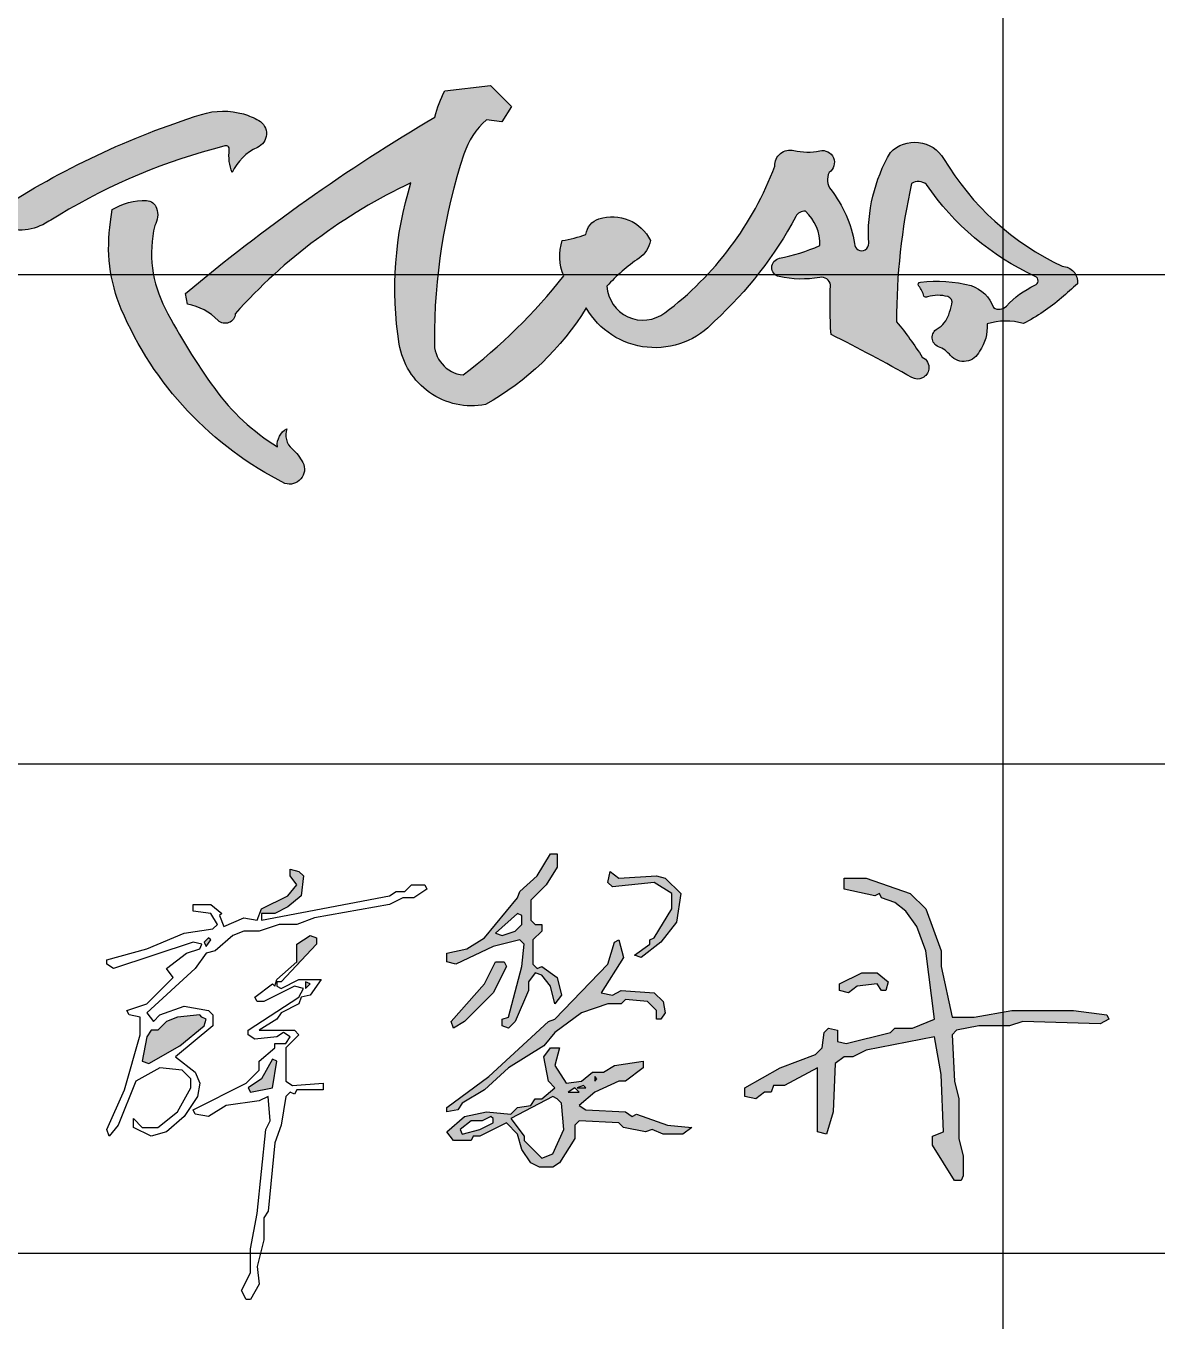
# Model space of a CAD drawing. Extents: x -24961 to 905641, y -154323 to 635957.
# Drawn here: x 458414 to 460263, y -138734 to -136617 of the extents above; entities that cross this region are included whole.
import ezdxf

# ---------------------------------------------------------------- set-up
doc = ezdxf.new("R2010")
doc.units = 0
doc.header["$LTSCALE"] = 1000
doc.header["$MEASUREMENT"] = 0
doc.layers.add('X-3', color=3, linetype='Continuous')
doc.layers.add('图框', color=146, linetype='Continuous')

# ---------------------------------------------------------------- blocks, each defined once
blk = doc.blocks.new('A$C37C94998')
h = blk.add_hatch(color=8)
h.paths.add_polyline_path([(196.9999995571125, 166.999999665888), (196.9999995571125, 169.9999996658298), (193.9999995571125, 169.9999996658298), (191.9999995571125, 171.9999996658589), (191.9999995571125, 180.9999996658589), (198.9999995571125, 187.9999996658589), (203.9999995571125, 195.999999665888), (203.9999995571125, 201.9999996658589), (200.9999995571125, 201.9999996658589), (194.9999995571125, 191.999999665888), (186.9999995571125, 184.9999996658589), (185.999999557127, 181.9999996658589), (170.9999995571125, 163.9999996658589), (162.9999995571125, 158.9999996658589), (153.9999995571125, 156.9999996658589), (153.9999995571125, 152.9999996658589), (157.999999557127, 151.9999996658589), (174.9999995571125, 159.9999996658589), (186.9999995571125, 162.9999996658589), (188.9999995571125, 160.9999996658589), (187.9999995571125, 150.9999996658589), (181.999999557127, 127.9999996658589), (178.9999995571125, 126.9999996658589), (178.9999995571125, 123.9999996658589), (181.999999557127, 122.9999996658589), (184.999999557127, 125.9999996658589), (190.9999995571125, 139.9999996658589), (190.9999995571125, 143.9999996658589), (193.9999995571125, 147.9999996658589), (196.9999995571125, 146.9999996658589), (200.9999995571125, 141.999999665888), (202.9999995571125, 133.9999996658589), (205.9999995571125, 137.9999996658589), (203.9999995571125, 145.999999665888), (196.9999995571125, 150.9999996658589), (194.9999995571125, 149.999999665888), (192.9999995571125, 151.9999996658589), (192.9999995571125, 162.9999996658589)])
h.paths.add_polyline_path([(184.999999557127, 166.999999665888), (178.9999995571125, 164.9999996658589), (175.9999995571125, 165.9999996658298), (185.999999557127, 174.999999665888), (187.9999995571125, 173.9999996658589), (187.9999995571125, 169.9999996658298)], flags=16)
h.paths.add_polyline_path([(180.9999995571125, 150.9999996658589), (179.9999995571125, 152.9999996658589), (175.9999995571125, 152.9999996658589), (170.9999995571125, 142.9999996658589), (155.9999995571125, 125.9999996658589), (156.999999557127, 122.9999996658589), (161.9999995571125, 125.9999996658589), (174.9999995571125, 138.9999996658589)], flags=17)
h.paths.add_polyline_path([(247.9999995571125, 138.9999996658589), (232.999999557127, 139.9999996658589), (228.9999995571125, 137.9999996658589), (223.9999995571125, 138.9999996658589), (233.999999557127, 154.9999996658589), (231.999999557127, 162.9999996658589), (229.9999995571125, 161.9999996658298), (226.9999995571125, 151.9999996658589), (202.9999995571125, 126.9999996658589), (199.9999995571125, 125.9999996658589), (172.9999995571125, 100.9999996658589), (153.9999995571125, 86.99999966582982), (153.9999995571125, 84.99999966585892), (158.999999557127, 85.99999966585892), (160.999999557127, 88.99999966585892), (170.9999995571125, 94.99999966582982), (181.999999557127, 104.9999996658589), (197.9999995571125, 114.9999996658589), (202.9999995571125, 120.999999665888), (214.9999995571125, 129.9999996658589), (226.9999995571125, 133.9999996658589), (232.999999557127, 133.9999996658589), (234.999999557127, 135.9999996658589), (244.9999995571125, 134.9999996658589), (248.9999995571125, 130.9999996658589), (248.9999995571125, 126.9999996658589), (250.9999995571125, 126.9999996658589), (252.9999995571125, 129.9999996658589), (251.9999995571125, 134.9999996658589)])
h.paths.add_polyline_path([(257.999999557127, 170.999999665888), (259.999999557127, 183.9999996658589), (252.9999995571125, 190.9999996658298), (248.9999995571125, 191.999999665888), (231.999999557127, 190.9999996658298), (227.9999995571125, 193.9999996658589), (226.9999995571125, 188.9999996658589), (228.9999995571125, 186.9999996658298), (247.9999995571125, 188.9999996658589), (255.9999995571125, 183.9999996658589), (255.9999995571125, 176.9999996658589), (247.9999995571125, 163.9999996658589), (245.9999995571125, 162.9999996658589), (245.9999995571125, 160.9999996658589), (238.9999995571125, 155.9999996658589), (241.9999995571125, 154.9999996658589), (250.9999995571125, 161.9999996658298)])
h.paths.add_polyline_path([(220.9999995571125, 93.99999966585892), (231.999999557127, 98.99999966585892), (234.999999557127, 98.99999966585892), (242.9999995571125, 104.9999996658589), (242.9999995571125, 107.999999665888), (229.9999995571125, 105.9999996658589), (224.9999995571125, 102.9999996658589), (219.9999995571125, 102.9999996658589), (214.9999995571125, 98.99999966585892), (207.999999557127, 97.99999966585892), (202.9999995571125, 105.9999996658589), (204.9999995571125, 113.9999996658589), (200.9999995571125, 113.9999996658589), (197.9999995571125, 109.9999996658589), (199.9999995571125, 98.99999966585892), (202.9999995571125, 95.99999966588803), (196.9999995571125, 90.99999966582982), (193.9999995571125, 90.99999966582982), (191.9999995571125, 87.99999966585892), (185.999999557127, 86.99999966582982), (182.999999557127, 83.99999966585892), (171.9999995571125, 84.99999966585892), (161.9999995571125, 82.99999966588803), (153.9999995571125, 75.99999966585892), (156.999999557127, 71.99999966585892), (164.9999995571125, 71.99999966585892), (165.9999995571125, 73.99999966585892), (168.9999995571125, 73.99999966585892), (180.9999995571125, 79.99999966585892), (185.999999557127, 74.99999966588803), (187.9999995571125, 67.99999966585892), (191.9999995571125, 61.99999966582982), (195.9999995571125, 59.99999966585892), (201.9999995571125, 59.99999966585892), (204.9999995571125, 61.99999966582982), (211.9999995571125, 72.99999966585892), (211.9999995571125, 78.99999966588803), (213.9999995571125, 80.99999966585892), (231.999999557127, 79.99999966585892), (233.999999557127, 77.99999966585892), (243.9999995571125, 75.99999966585892), (246.9999995571125, 76.99999966585892), (251.9999995571125, 74.99999966588803), (260.999999557127, 74.99999966588803), (264.9999995571125, 77.99999966585892), (253.9999995571125, 78.99999966588803), (239.9999995571125, 83.99999966585892), (237.9999995571125, 82.99999966588803), (234.999999557127, 84.99999966585892), (216.9999995571125, 85.99999966585892), (213.9999995571125, 87.99999966585892)])
h.paths.add_polyline_path([(206.999999557127, 76.99999966585892), (201.9999995571125, 65.99999966582982), (196.9999995571125, 63.99999966585892), (188.9999995571125, 71.99999966585892), (188.9999995571125, 73.99999966585892), (182.999999557127, 81.99999966585892), (201.9999995571125, 91.99999966588803), (203.9999995571125, 90.99999966582982), (205.9999995571125, 88.99999966585892)], flags=16)
h.paths.add_polyline_path([(208.999999557127, 93.99999966585892), (211.9999995571125, 95.99999966588803), (213.9999995571125, 93.99999966585892)], flags=16)
h.paths.add_polyline_path([(212.9999995571125, 95.99999966588803), (215.9999995571125, 96.99999966585892), (216.9999995571125, 95.99999966588803)], flags=16)
h.paths.add_polyline_path([(220.9999995571125, 98.99999966585892), (220.9999995571125, 100.9999996658589), (221.9999995571125, 99.99999966588803)], flags=16)
h.paths.add_polyline_path([(174.9999995571125, 81.99999966585892), (174.9999995571125, 79.99999966585892), (168.9999995571125, 76.99999966585892), (160.999999557127, 74.99999966588803), (159.999999557127, 76.99999966585892), (164.9999995571125, 80.99999966585892), (169.9999995571125, 80.99999966585892), (173.9999995571125, 82.99999966588803)], flags=16)
at = {"linetype": 'Continuous'}
h = blk.add_hatch(color=8, dxfattribs=at)
h.paths.add_polyline_path([(82.99999955712701, 191.999999665888), (85.99999955712701, 187.9999996658589), (81.99999955712701, 182.999999665888), (69.99999955711246, 176.9999996658589), (69.1999995571241, 174.999999665888), (75.99999955711246, 174.999999665888), (81.99999955712701, 177.9999996658589), (87.99999955711246, 182.999999665888), (88.99999955711246, 191.999999665888), (86.99999955711246, 193.9999996658589), (82.99999955712701, 194.9999996658298)])
h.paths.add_polyline_path([(46.99999955711246, 162.9999996658589), (44.99999955711246, 159.9999996658589), (43.99999955711245, 161.9999996658298), (45.99999955711246, 163.9999996658589)], flags=17)
h.paths.add_polyline_path([(44.99999955711246, 126.9999996658589), (43.99999955711246, 123.9999996658589), (32.99999955712703, 114.9999996658589), (18.99999955711247, 106.9999996658589), (15.99999955711247, 107.999999665888), (17.99999955711245, 118.9999996658589), (19.99999955711246, 121.9999996658589), (22.99999955711246, 121.9999996658589), (26.99999955711246, 125.9999996658589), (31.99999955712701, 127.9999996658589), (41.99999955711247, 128.999999665888), (42.99999955711245, 127.9999996658589)], flags=17)
h.paths.add_polyline_path([(94.99999955711246, 160.9999996658589), (94.99999955711246, 163.9999996658589), (91.99999955711246, 164.9999996658589), (85.99999955712701, 160.9999996658589), (85.99999955712701, 151.4374996658744)])
h.paths.add_polyline_path([(89.99999955711246, 143.9999996658589), (91.99999955711246, 142.9999996658589), (89.99999955711246, 140.9999996658298)], flags=17)
h.paths.add_polyline_path([(74.99999955711246, 108.9999996658589), (76.99999955711246, 107.999999665888), (74.99999955711246, 95.99999966588804), (64.99999955711246, 93.99999966585892), (63.99999955711246, 95.99999966588804), (69.99999955711246, 99.99999966588804)], flags=17)
h = blk.add_hatch(color=8)
h.paths.add_polyline_path([(374.9999995571125, 126.9999996658589), (364.9999995571125, 122.9999996658589), (356.999999557127, 122.9999996658589), (354.9999995571125, 120.999999665888), (334.999999557127, 115.9999996658298), (330.9999995571125, 116.999999665888), (330.9999995571125, 121.9999996658589), (326.9999995571125, 122.9999996658589), (324.9999995571125, 120.999999665888), (323.9999995571125, 113.9999996658589), (320.9999995571125, 110.9999996658589), (304.9999995571125, 104.9999996658589), (288.9999995571125, 95.99999966588803), (288.9999995571125, 91.99999966588803), (293.9999995571125, 90.99999966582982), (297.9999995571125, 93.99999966585892), (300.9999995571125, 93.99999966585892), (301.9999995571125, 96.99999966585892), (306.999999557127, 96.99999966585892), (321.9999995571125, 104.9999996658589), (321.9999995571125, 75.99999966585892), (325.9999995571125, 74.99999966588803), (328.9999995571125, 84.99999966585892), (329.9999995571125, 106.9999996658589), (333.999999557127, 109.9999996658589), (337.9999995571125, 109.9999996658589), (343.9999995571125, 112.9999996658589), (374.9999995571125, 118.9999996658589), (377.9999995571125, 101.9999996658589), (378.9999995571125, 75.99999966585892), (373.9999995571125, 73.99999966585892), (373.9999995571125, 69.99999966582982), (383.999999557127, 53.99999966588803), (386.9999995571125, 53.99999966588801), (387.9999995571125, 55.99999966585892), (387.9999995571125, 64.99999966585892), (385.999999557127, 72.99999966585892), (385.999999557127, 90.99999966582982), (383.999999557127, 98.99999966585892), (382.999999557127, 119.9999996658298), (384.999999557127, 121.9999996658589), (394.9999995571125, 123.9999996658589), (408.999999557127, 123.9999996658589), (414.9999995571125, 125.9999996658589), (449.9999995571125, 124.999999665888), (453.9999995571125, 126.9999996658589), (452.9999995571125, 128.999999665888), (437.9999995571125, 130.9999996658589), (409.999999557127, 130.9999996658589), (392.9999995571125, 127.9999996658589), (382.999999557127, 127.9999996658589), (377.9999995571125, 150.9999996658589), (377.9999995571125, 157.999999665888), (370.9999995571125, 176.9999996658589), (363.9999995571125, 183.9999996658589), (343.9999995571125, 190.9999996658298), (333.999999557127, 190.9999996658298), (333.999999557127, 185.9999996658589), (347.9999995571125, 182.999999665888), (349.9999995571125, 183.9999996658589), (350.9999995571125, 181.9999996658589), (356.999999557127, 179.9999996658589), (361.9999995571125, 175.9999996658589), (366.9999995571125, 168.9999996658589), (370.9999995571125, 157.999999665888)])
h.paths.add_polyline_path([(341.9999995571125, 147.9999996658589), (331.999999557127, 142.9999996658589), (331.999999557127, 139.9999996658589), (335.999999557127, 138.9999996658589), (339.9999995571125, 141.999999665888), (348.9999995571125, 142.9999996658589), (350.9999995571125, 139.9999996658589), (352.9999995571125, 139.9999996658589), (353.9999995571125, 143.9999996658589), (348.9999995571125, 147.9999996658589)], flags=17)
at = {"color": 8, "linetype": 'Continuous'}
for points in [[(200.9999995571125, 201.9999996658589), (203.9999995571125, 201.9999996658589), (203.9999995571125, 195.999999665888), (198.9999995571125, 187.9999996658589), (191.9999995571125, 180.9999996658589), (191.9999995571125, 171.9999996658589), (193.9999995571125, 169.9999996658298), (196.9999995571125, 169.9999996658298), (196.9999995571125, 166.999999665888), (192.9999995571125, 162.9999996658589), (192.9999995571125, 151.9999996658589), (194.9999995571125, 149.999999665888), (196.9999995571125, 150.9999996658589), (203.9999995571125, 145.999999665888), (205.9999995571125, 137.9999996658589), (202.9999995571125, 133.9999996658589), (200.9999995571125, 141.999999665888), (196.9999995571125, 146.9999996658589), (193.9999995571125, 147.9999996658589), (190.9999995571125, 143.9999996658589), (190.9999995571125, 139.9999996658589), (184.999999557127, 125.9999996658589), (181.999999557127, 122.9999996658589), (178.9999995571125, 123.9999996658589), (178.9999995571125, 126.9999996658589), (181.999999557127, 127.9999996658589), (187.9999995571125, 150.9999996658589), (188.9999995571125, 160.9999996658589), (186.9999995571125, 162.9999996658589), (174.9999995571125, 159.9999996658589), (157.999999557127, 151.9999996658589), (153.9999995571125, 152.9999996658589), (153.9999995571125, 156.9999996658589), (162.9999995571125, 158.9999996658589), (170.9999995571125, 163.9999996658589), (185.999999557127, 181.9999996658589), (186.9999995571125, 184.9999996658589), (194.9999995571125, 191.999999665888), (200.9999995571125, 201.9999996658589)], [(82.99999955712701, 194.9999996658298), (86.99999955711246, 193.9999996658589), (88.99999955711246, 191.999999665888), (87.99999955711246, 182.999999665888), (81.99999955712701, 177.9999996658589), (75.99999955711246, 174.999999665888), (69.99999955711246, 174.999999665888), (69.99999955711246, 171.9999996658589), (127.9999995571125, 182.999999665888), (130.9999995571125, 184.9999996658589), (134.999999557127, 184.9999996658589), (137.9999995571125, 187.9999996658589), (143.9999995571125, 187.9999996658589), (144.9999995571125, 185.9999996658589), (138.9999995571125, 181.9999996658589), (133.999999557127, 181.9999996658589), (127.9999995571125, 178.999999665888), (93.99999955711246, 172.9999996658589), (85.99999955712701, 169.9999996658298), (77.99999955711246, 169.9999996658298), (68.99999955711246, 166.999999665888), (61.99999955711246, 166.999999665888), (56.99999955712701, 164.9999996658589), (48.99999955711246, 157.999999665888), (44.99999955711246, 156.9999996658589), (39.99999955711246, 149.999999665888), (17.99999955711246, 129.9999996658589), (20.99999955711246, 125.9999996658589), (23.99999955711246, 128.999999665888), (34.99999955712701, 132.999999665888), (45.99999955711246, 130.9999996658589), (47.99999955711246, 128.999999665888), (47.99999955711246, 123.9999996658589), (30.99999955711246, 109.9999996658589), (39.99999955711246, 102.9999996658589), (41.99999955711246, 97.99999966585892), (40.99999955711246, 91.99999966588803), (34.99999955712701, 82.99999966588803), (26.99999955711246, 75.99999966585892), (19.99999955711246, 73.99999966585892), (11.99999955711246, 77.99999966585892), (11.99999955711246, 81.99999966585892), (15.99999955711246, 77.99999966585892), (22.99999955711246, 77.99999966585892), (31.99999955712701, 84.99999966585892), (37.99999955711246, 95.99999966588803), (37.99999955711246, 99.99999966588803), (33.99999955712701, 103.999999665888), (23.99999955711246, 104.9999996658589), (12.99999955711246, 98.99999966585892), (4.99999955711246, 78.99999966588803), (0.99999955711246, 73.99999966585892), (-4.428875399753451e-07, 76.99999966585892), (7.999999557127012, 94.99999966582982), (14.99999955711246, 119.9999996658298), (14.99999955711246, 127.9999996658589), (9.999999557127012, 128.999999665888), (8.999999557127012, 130.9999996658589), (17.99999955711246, 133.9999996658589), (29.99999955711246, 145.999999665888), (26.99999955711246, 149.999999665888), (35.99999955712701, 156.9999996658589), (41.99999955711246, 158.9999996658589), (42.99999955711246, 160.9999996658589), (38.99999955711246, 161.9999996658298), (2.99999955711246, 149.999999665888), (-4.428875399753451e-07, 151.9999996658589), (-4.428875399753451e-07, 153.999999665888), (17.99999955711246, 158.9999996658589), (34.99999955712701, 165.9999996658298), (47.99999955711246, 167.9999996658589), (49.99999955711246, 169.9999996658298), (46.99999955711246, 174.999999665888), (38.99999955711246, 175.9999996658589), (38.99999955711246, 178.999999665888), (46.99999955711246, 178.999999665888), (51.99999955711246, 174.999999665888), (50.99999955711246, 173.9999996658589), (52.99999955711246, 168.9999996658589), (61.99999955711246, 172.9999996658589), (67.99999955711246, 171.9999996658589), (69.99999955711246, 176.9999996658589), (81.99999955712701, 182.999999665888), (85.99999955712701, 187.9999996658589), (82.99999955712701, 191.999999665888), (82.99999955712701, 194.9999996658298)], [(227.9999995571125, 193.9999996658589), (231.999999557127, 190.9999996658298), (248.9999995571125, 191.999999665888), (252.9999995571125, 190.9999996658298), (259.999999557127, 183.9999996658589), (257.999999557127, 170.999999665888), (250.9999995571125, 161.9999996658298), (241.9999995571125, 154.9999996658589), (238.9999995571125, 155.9999996658589), (245.9999995571125, 160.9999996658589), (245.9999995571125, 162.9999996658589), (247.9999995571125, 163.9999996658589), (255.9999995571125, 176.9999996658589), (255.9999995571125, 183.9999996658589), (247.9999995571125, 188.9999996658589), (228.9999995571125, 186.9999996658298), (226.9999995571125, 188.9999996658589), (227.9999995571125, 193.9999996658589)], [(333.999999557127, 190.9999996658298), (343.9999995571125, 190.9999996658298), (363.9999995571125, 183.9999996658589), (370.9999995571125, 176.9999996658589), (377.9999995571125, 157.999999665888), (377.9999995571125, 150.9999996658589), (382.999999557127, 127.9999996658589), (392.9999995571125, 127.9999996658589), (409.999999557127, 130.9999996658589), (437.9999995571125, 130.9999996658589), (452.9999995571125, 128.999999665888), (453.9999995571125, 126.9999996658589), (449.9999995571125, 124.999999665888), (414.9999995571125, 125.9999996658589), (408.999999557127, 123.9999996658589), (394.9999995571125, 123.9999996658589), (384.999999557127, 121.9999996658589), (382.999999557127, 119.9999996658298), (383.999999557127, 98.99999966585892), (385.999999557127, 90.99999966582982), (385.999999557127, 72.99999966585892), (387.9999995571125, 64.99999966585892), (387.9999995571125, 55.99999966585892), (386.9999995571125, 53.99999966588803), (383.999999557127, 53.99999966588803), (373.9999995571125, 69.99999966582982), (373.9999995571125, 73.99999966585892), (378.9999995571125, 75.99999966585892), (377.9999995571125, 101.9999996658589), (374.9999995571125, 118.9999996658589), (343.9999995571125, 112.9999996658589), (337.9999995571125, 109.9999996658589), (333.999999557127, 109.9999996658589), (329.9999995571125, 106.9999996658589), (328.9999995571125, 84.99999966585892), (325.9999995571125, 74.99999966588803), (321.9999995571125, 75.99999966585892), (321.9999995571125, 104.9999996658589), (306.999999557127, 96.99999966585892), (301.9999995571125, 96.99999966585892), (300.9999995571125, 93.99999966585892), (297.9999995571125, 93.99999966585892), (293.9999995571125, 90.99999966582982), (288.9999995571125, 91.99999966588803), (288.9999995571125, 95.99999966588803), (304.9999995571125, 104.9999996658589), (320.9999995571125, 110.9999996658589), (323.9999995571125, 113.9999996658589), (324.9999995571125, 120.999999665888), (326.9999995571125, 122.9999996658589), (330.9999995571125, 121.9999996658589), (330.9999995571125, 116.999999665888), (334.999999557127, 115.9999996658298), (354.9999995571125, 120.999999665888), (356.999999557127, 122.9999996658589), (364.9999995571125, 122.9999996658589), (374.9999995571125, 126.9999996658589), (370.9999995571125, 157.999999665888), (366.9999995571125, 168.9999996658589), (361.9999995571125, 175.9999996658589), (356.999999557127, 179.9999996658589), (350.9999995571125, 181.9999996658589), (349.9999995571125, 183.9999996658589), (347.9999995571125, 182.999999665888), (333.999999557127, 185.9999996658589), (333.999999557127, 190.9999996658298)], [(187.9999995571125, 173.9999996658589), (185.999999557127, 174.999999665888), (175.9999995571125, 165.9999996658298), (178.9999995571125, 164.9999996658589), (184.999999557127, 166.999999665888), (187.9999995571125, 169.9999996658298), (187.9999995571125, 173.9999996658589)], [(91.99999955711246, 164.9999996658589), (94.99999955711246, 163.9999996658589), (94.99999955711246, 160.9999996658589), (78.99999955711246, 143.9999996658589), (76.99999955711246, 143.9999996658589), (76.99999955711246, 141.999999665888), (78.99999955711246, 140.9999996658298), (86.99999955711246, 144.9999996658298), (96.99999955711246, 144.9999996658298), (91.99999955711246, 137.9999996658589), (87.99999955711246, 136.9999996658298), (86.99999955711246, 133.9999996658589), (78.99999955711246, 129.9999996658589), (76.99999955711246, 126.9999996658589), (68.99999955711246, 121.9999996658589), (84.99999955712701, 121.9999996658589), (86.99999955711246, 119.9999996658298), (80.99999955711246, 113.9999996658589), (80.99999955711246, 98.99999966585892), (83.99999955712701, 96.99999966585892), (97.99999955711246, 97.99999966585892), (97.99999955711246, 94.99999966582982), (85.99999955712701, 94.99999966582982), (84.99999955712701, 92.99999966585892), (82.99999955712701, 93.99999966585892), (80.99999955711246, 91.99999966588803), (78.99999955711246, 78.99999966588803), (75.99999955711246, 70.99999966588803), (72.99999955711246, 39.99999966585892), (70.99999955711246, 36.99999966582982), (70.99999955711246, 26.99999966585892), (67.99999955711246, 14.99999966585892), (68.99999955711246, 6.999999665858923), (64.99999955711246, -3.341119736433029e-07), (62.99999955711246, -3.341119736433029e-07), (60.99999955712701, 3.999999665888026), (64.99999955711246, 11.99999966582982), (64.99999955711246, 22.99999966585892), (67.99999955711246, 38.99999966585892), (71.99999955711246, 76.99999966585892), (73.99999955711246, 80.99999966585892), (72.99999955711246, 91.99999966588803), (68.99999955711246, 89.99999966585892), (53.99999955711246, 87.99999966585892), (45.99999955711246, 82.99999966588803), (39.99999955711246, 83.99999966585892), (38.99999955711246, 85.99999966585892), (62.99999955711246, 97.99999966585892), (68.99999955711246, 103.999999665888), (68.99999955711246, 107.999999665888), (75.99999955711246, 113.9999996658589), (75.99999955711246, 115.9999996658298), (80.99999955711246, 115.9999996658298), (82.99999955712701, 118.9999996658589), (79.99999955711246, 120.999999665888), (76.99999955711246, 118.9999996658589), (66.99999955711246, 117.9999996658589), (63.99999955711246, 119.9999996658298), (63.99999955711246, 121.9999996658589), (86.99999955711246, 136.9999996658298), (88.99999955711246, 140.9999996658298), (84.99999955712701, 141.999999665888), (70.99999955711246, 134.9999996658589), (67.99999955711246, 134.9999996658589), (66.99999955711246, 136.9999996658298), (74.99999955711246, 142.9999996658589), (75.99999955711246, 141.999999665888), (76.99999955711246, 144.9999996658298), (85.99999955712701, 152.9999996658589), (85.99999955712701, 160.9999996658589), (91.99999955711246, 164.9999996658589)], [(46.99999955711246, 162.9999996658589), (45.99999955711246, 163.9999996658589), (43.99999955711246, 161.9999996658298), (44.99999955711246, 159.9999996658589), (46.99999955711246, 162.9999996658589)], [(229.9999995571125, 161.9999996658298), (231.999999557127, 162.9999996658589), (233.999999557127, 154.9999996658589), (223.9999995571125, 138.9999996658589), (228.9999995571125, 137.9999996658589), (232.999999557127, 139.9999996658589), (247.9999995571125, 138.9999996658589), (251.9999995571125, 134.9999996658589), (252.9999995571125, 129.9999996658589), (250.9999995571125, 126.9999996658589), (248.9999995571125, 126.9999996658589), (248.9999995571125, 130.9999996658589), (244.9999995571125, 134.9999996658589), (234.999999557127, 135.9999996658589), (232.999999557127, 133.9999996658589), (226.9999995571125, 133.9999996658589), (214.9999995571125, 129.9999996658589), (202.9999995571125, 120.999999665888), (197.9999995571125, 114.9999996658589), (181.999999557127, 104.9999996658589), (170.9999995571125, 94.99999966582982), (160.999999557127, 88.99999966585892), (158.999999557127, 85.99999966585892), (153.9999995571125, 84.99999966585892), (153.9999995571125, 86.99999966582982), (172.9999995571125, 100.9999996658589), (199.9999995571125, 125.9999996658589), (202.9999995571125, 126.9999996658589), (226.9999995571125, 151.9999996658589), (229.9999995571125, 161.9999996658298)], [(175.9999995571125, 152.9999996658589), (179.9999995571125, 152.9999996658589), (180.9999995571125, 150.9999996658589), (174.9999995571125, 138.9999996658589), (161.9999995571125, 125.9999996658589), (156.999999557127, 122.9999996658589), (155.9999995571125, 125.9999996658589), (170.9999995571125, 142.9999996658589), (175.9999995571125, 152.9999996658589)], [(341.9999995571125, 147.9999996658589), (348.9999995571125, 147.9999996658589), (353.9999995571125, 143.9999996658589), (352.9999995571125, 139.9999996658589), (350.9999995571125, 139.9999996658589), (348.9999995571125, 142.9999996658589), (339.9999995571125, 141.999999665888), (335.999999557127, 138.9999996658589), (331.999999557127, 139.9999996658589), (331.999999557127, 142.9999996658589), (341.9999995571125, 147.9999996658589)], [(91.99999955711246, 142.9999996658589), (89.99999955711246, 143.9999996658589), (89.99999955711246, 140.9999996658298), (91.99999955711246, 142.9999996658589)], [(42.99999955711246, 127.9999996658589), (41.99999955711246, 128.999999665888), (31.99999955712701, 127.9999996658589), (26.99999955711246, 125.9999996658589), (22.99999955711246, 121.9999996658589), (19.99999955711246, 121.9999996658589), (17.99999955711246, 118.9999996658589), (15.99999955711246, 107.999999665888), (18.99999955711246, 106.9999996658589), (32.99999955712701, 114.9999996658589), (43.99999955711246, 123.9999996658589), (44.99999955711246, 126.9999996658589), (42.99999955711246, 127.9999996658589)], [(200.9999995571125, 113.9999996658589), (204.9999995571125, 113.9999996658589), (202.9999995571125, 105.9999996658589), (207.999999557127, 97.99999966585892), (214.9999995571125, 98.99999966585892), (219.9999995571125, 102.9999996658589), (224.9999995571125, 102.9999996658589), (229.9999995571125, 105.9999996658589), (242.9999995571125, 107.999999665888), (242.9999995571125, 104.9999996658589), (234.999999557127, 98.99999966585892), (231.999999557127, 98.99999966585892), (220.9999995571125, 93.99999966585892), (213.9999995571125, 87.99999966585892), (216.9999995571125, 85.99999966585892), (234.999999557127, 84.99999966585892), (237.9999995571125, 82.99999966588803), (239.9999995571125, 83.99999966585892), (253.9999995571125, 78.99999966588803), (264.9999995571125, 77.99999966585892), (260.999999557127, 74.99999966588803), (251.9999995571125, 74.99999966588803), (246.9999995571125, 76.99999966585892), (243.9999995571125, 75.99999966585892), (233.999999557127, 77.99999966585892), (231.999999557127, 79.99999966585892), (213.9999995571125, 80.99999966585892), (211.9999995571125, 78.99999966588803), (211.9999995571125, 72.99999966585892), (204.9999995571125, 61.99999966582982), (201.9999995571125, 59.99999966585892), (195.9999995571125, 59.99999966585892), (191.9999995571125, 61.99999966582982), (187.9999995571125, 67.99999966585892), (185.999999557127, 74.99999966588803), (180.9999995571125, 79.99999966585892), (168.9999995571125, 73.99999966585892), (165.9999995571125, 73.99999966585892), (164.9999995571125, 71.99999966585892), (156.999999557127, 71.99999966585892), (153.9999995571125, 75.99999966585892), (161.9999995571125, 82.99999966588803), (171.9999995571125, 84.99999966585892), (182.999999557127, 83.99999966585892), (185.999999557127, 86.99999966582982), (191.9999995571125, 87.99999966585892), (193.9999995571125, 90.99999966582982), (196.9999995571125, 90.99999966582982), (202.9999995571125, 95.99999966588803), (199.9999995571125, 98.99999966585892), (197.9999995571125, 109.9999996658589), (200.9999995571125, 113.9999996658589)], [(76.99999955711246, 107.999999665888), (74.99999955711246, 108.9999996658589), (69.99999955711246, 99.99999966588803), (63.99999955711246, 95.99999966588803), (64.99999955711246, 93.99999966585892), (74.99999955711246, 95.99999966588803), (76.99999955711246, 107.999999665888)], [(221.9999995571125, 99.99999966588803), (220.9999995571125, 100.9999996658589), (220.9999995571125, 98.99999966585892), (221.9999995571125, 99.99999966588803)], [(213.9999995571125, 93.99999966585892), (211.9999995571125, 95.99999966588803), (208.999999557127, 93.99999966585892), (213.9999995571125, 93.99999966585892)], [(216.9999995571125, 95.99999966588803), (215.9999995571125, 96.99999966585892), (212.9999995571125, 95.99999966588803), (216.9999995571125, 95.99999966588803)], [(203.9999995571125, 90.99999966582982), (201.9999995571125, 91.99999966588803), (182.999999557127, 81.99999966585892), (188.9999995571125, 73.99999966585892), (188.9999995571125, 71.99999966585892), (196.9999995571125, 63.99999966585892), (201.9999995571125, 65.99999966582982), (206.999999557127, 76.99999966585892), (205.9999995571125, 88.99999966585892), (203.9999995571125, 90.99999966582982)], [(174.9999995571125, 81.99999966585892), (173.9999995571125, 82.99999966588803), (169.9999995571125, 80.99999966585892), (164.9999995571125, 80.99999966585892), (159.999999557127, 76.99999966585892), (160.999999557127, 74.99999966588803), (168.9999995571125, 76.99999966585892), (174.9999995571125, 79.99999966585892), (174.9999995571125, 81.99999966585892)]]:
    blk.add_lwpolyline(points, dxfattribs=at)
blk = doc.blocks.new('cy')
h = blk.add_hatch(color=256)
h.dxf.hatch_style = 1
edge = h.paths.add_edge_path()
edge.add_arc((11948.37746118277, -10596.8641007949), 16020.21015108495, 120.53939296873389, 130.0738736395962, ccw=False)
edge.add_arc((4697.160297312569, 2997.44053753219), 912.1513727505845, 151.7090083557654, 167.1035991232973, ccw=False)
edge.add_line((3893.963689945638, 3429.754470600543), (4291.913292899146, 3476.60999391423))
edge.add_line((4291.913292899146, 3476.60999391423), (4474.379462710815, 3292.658563579389))
edge.add_line((4474.379462710815, 3292.658563579389), (4390.822888707975, 3159.870294259134))
edge.add_line((4390.822888707975, 3159.870294259134), (4256.379982517159, 3175.012286636818))
edge.add_arc((4699.25081647458, 2668.507129483483), 672.8165052917963, 131.1653414722493, 161.8283421588215)
edge.add_arc((8961.198762335316, 1269.585691859908), 5158.480500941645, 161.828342158819, 180.2744449544269)
edge.add_arc((4079.975092939055, 1229.12360992105), 277.6449231751602, 176.7473636132157, 264.5201636246107)
edge.add_arc((1119.278856199678, 4808.530436279447), 4845.254173272782, 307.2704915564626, 321.847425973894)
edge.add_arc((5340.041192854274, 1986.269718836373), 444.765133042987, 161.9961504757529, 202.6015615419999, ccw=False)
edge.add_arc((4767.589346952926, 3114.260063303664), 1001.73514072023, 278.5808817608847, 290.7581829608856)
edge.add_arc((5289.416450740513, 2153.067272505624), 168.5752990180753, 108.33276225207311, 171.6482007261558, ccw=False)
edge.add_arc((5352.78845974234, 1961.814929682263), 370.0535116375844, 25.858051723098583, 108.332762252073, ccw=False)
edge.add_arc((5453.945043532964, 2164.786171266488), 235.5443291858345, 304.09913435789946, 349.83369540785037, ccw=False)
edge.add_arc((6449.246628650553, 694.6840307352784), 1539.79382140183, 124.0991343578988, 137.9377032900447)
edge.add_arc((5621.425369778101, 1746.035608923046), 315.967662230495, 183.5900203722598, 306.9542154712459)
edge.add_arc((4091.517981946914, 3779.670346905943), 2860.822640980995, 306.9542154712461, 339.4012257418926)
edge.add_arc((6904.238910215853, 2778.181221593918), 134.8921571758314, 76.60300240147387, 182.1285587307447, ccw=False)
edge.add_arc((7054.629076267151, 3409.599830678303), 514.189241373685, 256.603002401474, 282.0413552545126)
edge.add_arc((7183.773022226118, 2804.174411785541), 104.8568769562242, -55.50285236702217, 102.04135525451301, ccw=False)
edge.add_arc((7368.702245524871, 2654.583143084822), 140.5404121182465, 153.2883460505603, 218.0542145594143)
edge.add_arc((6442.960247149138, 1929.902532812138), 1035.112697630494, 9.380221636775502, 38.05421455941422, ccw=False)
edge.add_arc((7525.985822694696, 2096.497027907343), 61.79007024538549, 178.0396090747001, 363.2869625124424)
edge.add_arc((9002.01277633771, 2181.267228725495), 1416.669112426705, 149.842056389931, 183.2869625124425, ccw=False)
edge.add_arc((7988.013804644184, 2687.629062820205), 294.3716821922379, 30.745506139409088, 135.765672933503, ccw=False)
edge.add_arc((10289.99609866134, 4056.920166178005), 2384.075742661069, 210.7455061394096, 244.7902454148474)
edge.add_arc((9270.097989166621, 1761.330568387544), 138.6573515253923, -5.714936870972224, 88.164671734909, ccw=False)
edge.add_arc((-25382.21692423554, 41204.48664653564), 52604.33216821828, 311.1995437173193, 311.40350537915185, ccw=False)
edge.add_arc((8237.000480701565, 2800.94689592469), 1564.312141799981, 296.5599678367579, 311.1995437173192, ccw=False)
edge.add_arc((8785.631528137443, 850.8923932026115), 571.1053759873362, 74.68677413358412, 106.9846618667512)
edge.add_arc((8267.40759885007, 1366.674408641201), 352.708783415018, -35.77768053852208, 4.946656192192108, ccw=False)
edge.add_arc((8415.923822026989, 1219.377037406554), 149.711260617816, 220.2370317752493, 336.8277507094886, ccw=False)
edge.add_arc((8098.206217645259, 950.5326560636341), 266.4879435065115, 40.23703177524916, 68.54701460952263)
edge.add_arc((8227.440715531833, 1279.404664278502), 86.86507152417252, 119.2061821045805, 248.5470146095226, ccw=False)
edge.add_arc((8079.651815814042, 1543.774778344912), 216.0096816185784, 299.2061821045798, 342.1980005443071)
edge.add_arc((5883.502382369211, 2248.965763159532), 2522.601682620027, 342.1980005443071, 344.3699666130443)
edge.add_arc((8261.519949563539, 1583.667446384128), 53.27193546412734, 344.369966613045, 433.8993934280936)
edge.add_arc((8192.43888311483, 1344.339986835087), 302.3699616222818, 73.8993934280954, 107.5429676691421)
edge.add_arc((8090.442931613689, 1666.985924533072), 36.0138075446734, 230.6237459879748, 287.54296766913035, ccw=False)
edge.add_arc((7885.121617591441, 1603.752926758275), 185.8748232812714, 10.9773475087434, 41.44824307088737)
edge.add_arc((8040.167686026877, 1740.676613908695), 20.97628123633107, 96.65070076203023, 221.4482430708904, ccw=False)
edge.add_arc((8179.015201680892, 549.8825731478155), 1219.837857947719, 75.66773398243879, 96.65070076202937, ccw=False)
edge.add_arc((8379.172047793087, 1435.120603006547), 313.6185708138232, 19.574818132251778, 71.05731867354712, ccw=False)
edge.add_arc((8724.020036592317, 1611.686715378549), 86.8737448781997, 235.3804835553995, 317.6943658472136)
edge.add_arc((9352.328282956676, 1039.857249918571), 762.6909613200395, 114.47067392976231, 137.6943658472165, ccw=False)
edge.add_arc((9022.390042338813, 1773.211627564763), 41.60350167366551, 289.680071059762, 425.2277117550387)
edge.add_arc((10016.8503546444, 3928.157580917349), 2331.73662873782, 214.3211617264597, 245.22771175503811, ccw=False)
edge.add_arc((8019.264541775825, 2519.40418527438), 118.3392464448668, 52.62973226411207, 119.3246783142458)
edge.add_arc((13389.03626236057, 1424.511929017705), 5558.382034076665, 167.5526459730384, 180.0853768825997)
edge.add_arc((5418.844502930209, -567.4951343216173), 3122.822237075626, 32.418697738959224, 39.43738039766629, ccw=False)
edge.add_arc((8012.68591094972, 1016.478860013208), 99.60553659736674, -8.007005068348803, 64.8709011051148, ccw=False)
edge.add_arc((8012.685910949713, 1016.478860013209), 99.60553659737413, 240.50753584373632, 351.9929949316511, ccw=False)
edge.add_arc((-92.86247001435822, -13314.42699419222), 16364.74313434156, 60.50753584373638, 63.30186355324982)
edge.add_arc((10729.82978490308, 1557.416274775516), 3479.302007694776, 177.0422402468124, 184.1503504650932, ccw=False)
edge.add_arc((7175.156407768226, 1722.628876998784), 81.27748773886117, 10.14657719526288, 100.1921978187684)
edge.add_arc((7001.984226774671, 2685.831949147341), 897.3689052277115, 257.46075220660236, 280.19219781876853, ccw=False)
edge.add_arc((6824.837650342117, 1889.35771261342), 81.43256028157136, 101.23525286452332, 257.4607522066025, ccw=False)
edge.add_arc((6477.726829356511, 3636.752063530051), 1700.104119009836, 281.2352528645239, 293.6915872836221)
edge.add_arc((6784.109109754894, 2097.97244512551), 377.1739954099457, 357.2581599359642, 408.1628154342654)
edge.add_arc((7028.248836921808, 2293.208592512323), 86.09698450120257, 85.04170445619864, 151.9386285469987)
edge.add_arc((3948.932665367944, 3934.743312187151), 3403.433688854609, 312.4203190010217, 331.9386285469986, ccw=False)
edge.add_arc((5726.651625297323, 1883.552653737417), 693.7018387654613, 210.0542310673105, 318.3212818787528, ccw=False)
edge.add_arc((3057.870725299144, 2814.117720548828), 2431.316448076041, 299.3078298411394, 328.28901456928224, ccw=False)
edge.add_arc((4128.855141374309, 1322.821829079303), 640.0065321823864, 189.0569824688433, 280.72925432713043, ccw=False)
edge.add_arc((6544.724049374941, 1707.921193202922), 3086.376107878705, 162.6871229777138, 189.0569824688433, ccw=False)
edge.add_arc((5619.701736042903, -1686.005276067243), 4762.703122572257, 115.1157610729055, 138.2363984540106)
edge.add_arc((1980.102599721828, 1489.542354769249), 87.16508528490826, 225.0167470806163, 357.8253640060095, ccw=False)
edge.add_arc((1554.945213539807, 1064.136355965074), 514.274077759622, 45.01674708061606, 79.21884014994508)
edge.add_line((1651.144451430766, 1569.332885728203), (1634.970427503169, 1662.041586197447))
edge = h.paths.add_edge_path()
edge.add_arc((3962.658025314152, -3711.453279121089), 7272.682048811628, 107.53132053466629, 122.9698485029605, ccw=False)
edge.add_arc((1961.846346808477, 2622.235926148916), 630.4786251126459, 73.68601908104262, 107.53132053466629, ccw=False)
edge.add_arc((1961.846346808382, 2622.2359261486), 630.478625112976, 60.50698833049779, 73.68601908104228, ccw=False)
edge.add_arc((2207.195884761818, 3056.01320526786), 132.1222028065382, -66.44931821775111, 60.50698833049768, ccw=False)
edge.add_arc((2429.100068803423, 2546.900527542483), 423.2490113519497, 113.5506817822501, 156.3708008103933)
edge.add_arc((2407.851899790105, 2865.110061100068), 395.4803526194013, 172.6608586592607, 202.0648633317298, ccw=False)
edge.add_arc((1984.556698897245, 2919.629370244422), 31.31137898807066, 352.6608586592609, 481.7533961543357)
edge.add_arc((3256.419535823266, -2147.541088193691), 5254.195621888603, 104.1937898757274, 121.2063145705652)
edge.add_arc((-2806.463749246681, 7860.979588053715), 6447.472629059737, 299.96207287746506, 301.20631457056504, ccw=False)
edge.add_arc((180.7923318826649, 2678.981505538734), 466.1012962102883, 273.5197094601295, 299.96207287746506, ccw=False)
edge.add_arc((197.0038815534917, 2415.412968242256), 202.0346603106831, 211.595689276464, 273.51970946012955, ccw=False)
edge.add_arc((71.85579183410886, 2363.972977823703), 71.85880034963095, 158.7522575218793, 229.216623480176, ccw=False)
edge = h.paths.add_edge_path()
edge.add_arc((1265.291759402031, 1971.910917050018), 501.0915509800254, 86.62667797551097, 122.74734258989969, ccw=False)
edge.add_arc((1289.004133884526, 2374.199461854105), 98.10476461577264, 19.28780820183482, 86.62667797551097, ccw=False)
edge.add_arc((1212.375147433773, 2347.382676403195), 179.29061034266, -31.24730937153481, 19.287808201834025, ccw=False)
edge.add_arc((2384.725659782016, 2015.162321950159), 1046.768852039226, 166.7895538484858, 207.5965990617764)
edge.add_arc((6479.495811508273, 4155.54695013234), 5667.200536636115, 207.5965990617764, 215.8887080351918)
edge.add_arc((3434.664953893227, 1952.371385532662), 1908.879432747586, 215.8887080351918, 238.3875058198461)
edge.add_arc((2595.892839350985, 341.4259290713973), 162.4729114994011, 118.78075565268051, 185.1840933399889, ccw=False)
edge.add_arc((2668.901678644309, 428.2997148147876), 161.105014381298, 159.8381471842707, 228.9131253339921)
edge.add_arc((2298.999567000856, 4.076825115675746), 401.7383318021234, 27.31559172996822, 48.913125333991616, ccw=False)
edge.add_arc((2541.180997680528, 129.159455086056), 129.1626364689562, -108.31608091608791, 27.315591729968276, ccw=False)
edge.add_arc((3855.275484164253, 2707.094591575036), 3021.285090666498, 202.9995464140862, 243.3601809608786, ccw=False)
edge.add_arc((2351.368958666435, 2068.738196468018), 1387.506120117255, 170.9257959724943, 202.9995464140864, ccw=False)
edge.add_line((981.2275978919351, 2287.566633509094), (994.2335693027126, 2393.361032773872))
for points in [[(1634.970427503169, 1662.041586197447, -0.04162603726526804), (3808.017745850608, 3201.022584850929, -0.06727278314259869), (3893.963689945638, 3429.754470600543), (4291.913292899146, 3476.60999391423), (4474.379462710815, 3292.658563579389), (4390.822888707975, 3159.870294259134), (4256.379982517159, 3175.012286636818, 0.134596653933847), (4059.99006813264, 2878.335024250526, 0.08066055650791754), (3802.777438837802, 1244.876829455563, 0.4028735154932994), (4053.461267412058, 952.7475609933899, 0.06368978295261184), (4929.434136259602, 1815.33736775734, -0.1790519910798597), (4917.05364997033, 2123.738122972558, 0.05318355813006554), (5122.628913521243, 2177.552959495457, -0.2835155825130716), (5236.393569368054, 2313.086663486829, -0.3762473767194637), (5685.791227954265, 2123.211205471089, -0.2022464461027223), (5585.997432609671, 1969.73926011243, 0.06045563960308761), (5306.077746697061, 1726.2507613739, 0.5970910835277916), (5811.377750089974, 1493.54074404604, 0.1425303576017881), (6769.439827980008, 2773.171082282177, -0.4959995127645451), (6935.493008641759, 2909.402696205099, 0.1114538356442941), (7161.898027051939, 2906.72415206382, -0.8210016495725457), (7243.160309215251, 2717.756156832766, 0.2903653667057072), (7258.036811233032, 2567.95307272028, -0.1257708331167455), (7464.23191727919, 2098.610779752387, 1.04687319204743), (7587.674241434026, 2100.039876248818, -0.1469757405121653), (7777.09861582506, 2892.981127338877, -0.4932548245491351), (8241.010519822827, 2838.11942591866, 0.1496505792652173), (9274.53877417621, 1899.916789060939, -0.4341878955825752), (9408.066164255433, 1747.523186495993, -0.0008899508716551934), (9267.387027515913, 1623.926912607989, -0.06396422139399356), (8936.458000162733, 1401.721518992126, 0.1418665309604253), (8618.802686836629, 1397.087860221392, -0.1795875880843054), (8553.557281459449, 1160.46615216088, -0.5576833355621461), (8301.637435601675, 1122.670866798784, 0.1241577362468913), (8195.670889253903, 1198.557779433322, -0.6330341699478882), (8185.054570066568, 1355.226530013242, 0.1898189467933951), (8285.318678310432, 1477.734455633326, 0.009477273515479043), (8312.821967253985, 1569.314673516725, 0.4118100560767313), (8276.293579729972, 1634.849855078908, 0.1478614324222083), (8101.298247093917, 1632.647076857451, -0.253592484494771), (8067.595404672436, 1639.147374884546, 0.1337433479205354), (8024.444830963213, 1726.791506665584, -0.6056068701756087), (8037.738294182229, 1761.511738812827, -0.09181214322139467), (8480.979565381422, 1731.754783980025, -0.2284910563384522), (8674.66496899689, 1540.194583980658, 0.3754465019076901), (8788.26880999509, 1553.213279825286, -0.1016807390076706), (9036.400760840741, 1734.038280521519, 0.6716405426954413), (9039.82244940818, 1810.986785212066, -0.1356787454615773), (8091.092146836105, 2613.451898699233, 0.2995148036105252), (7961.306946496188, 2622.579252022799, 0.05473892891503641), (7830.660399256798, 1416.229344178457, -0.03063435807401938), (8054.984326467369, 1106.657055634687, -0.3291599888643357), (8111.320397735457, 1002.604389307497, -0.5288330266580389), (7963.649200659012, 929.7801635713549, 0.01219315893879724), (7259.652013001556, 1305.605448658942, -0.03102493029158783), (7255.162739544699, 1736.947287832867, 0.4144467919995934), (7160.774298031174, 1802.623782665658, -0.09951117344720757), (6807.157963252102, 1809.867521153021, -0.8114144692721547), (6808.971503333829, 1969.229655453964, 0.05440459361818625), (7160.851319879701, 2079.929997293308, 0.2258396198438243), (7035.690251764376, 2378.983391173359, 0.3004754131170289), (6952.273050630291, 2333.710081837853, -0.08537119115611352), (6244.767277960898, 1422.273549970967, -0.5109940633794516), (5126.216777432186, 1536.133260819071, -0.1271326431075357), (4248.004068088543, 694.0039742922672, -0.4227882021790758), (3496.828035830928, 1222.074128884313, -0.1155706763080803), (3598.179478156089, 2626.394148224033, 0.1012264504808726), (2067.204909777502, 1486.23483671328, -0.6544353635885163), (1918.485594872211, 1427.889319109294, 0.1503526132407919), (1651.144451430766, 1569.332885728203), (1634.970427503169, 1662.041586197447)], [(4.881798304144468, 2390.014701621032, -0.06746536545104327), (1771.929098614492, 3223.430350243449, -0.1487609945806794), (2138.948363562115, 3227.329449817553, -0.05756783789550858), (2272.241944090099, 3171.014451523341, -0.6185551528082462), (2259.986646796518, 2934.89585754984, 0.1890428831178163), (2041.336853925721, 2716.545494453123, -0.1290078036736454), (2015.611556518474, 2915.629586217779, 0.6315176681795296), (1968.078637120139, 2946.254094359509, 0.0743677880501887), (534.1089960543322, 2346.410063981457, -0.00542908189845594), (413.5757278707461, 2275.171762118436, -0.1158912715606177), (209.4071710478165, 2213.759398036884, -0.2769675551934898), (24.91755545738852, 2309.56260056411, -0.3175278238455606), (4.881798304144468, 2390.014701621032, -1.114600957605656)]]:
    blk.add_lwpolyline(points, format="xyb")
blk.add_lwpolyline([(994.2335693027126, 2393.361032773872, -0.1589241916389247), (1294.776772084588, 2472.134243665918, -0.3025790886192909), (1381.602401614422, 2406.604795577718, -0.224145583098332), (1365.657186181925, 2254.378700390051, 0.179960135198256), (1457.046571835293, 1530.253527035224, 0.03619694710638514), (1888.172560179722, 833.3620178538113, 0.09848610682011229), (2434.08451972506, 326.7455111302552, -0.2981288053251965), (2517.668742596637, 483.8283084688592, 0.310866986477696), (2563.02304399386, 306.8726157662022, -0.094516973346583), (2655.941017102567, 188.4310722553637, -0.6721727323796922), (2500.590487809968, 6.540544766074163, -0.1779499214442946), (1074.15854904108, 1526.606475474429, -0.1408690026093549), (981.2275978919351, 2287.566633509094)], format="xyb", close=True)
blk = doc.blocks.new('A$C21C30159')
at = {"xscale": 0.1875, "yscale": 0.1875, "zscale": 0.1875}
blk.add_blockref('cy', (1407.246969500091, 2706.005511741096), dxfattribs=at)
at = {"layer": 'X-3', "xscale": 3.606060612200963, "yscale": 3.606060612200963, "zscale": 3.606060612200963}
blk.add_blockref('A$C37C94998', (1585.277766652638, 1373.360613848898), dxfattribs=at)
blk = doc.blocks.new('3R2RT34')
at = {"layer": '图框'}
blk.add_line((1887801.093681061, 165676.2788714184), (1887801.093681061, 172076.2788714184), dxfattribs=at)
for points in [[(1882901.094118245, 168876.2788714184), (1888901.094118245, 168876.2788714184)], [(1882901.094118245, 168076.2788714184), (1888901.094118245, 168076.2788714184)], [(1882901.094118245, 167276.2788714184), (1888901.094118245, 167276.2788714184)]]:
    blk.add_lwpolyline(points, dxfattribs=at)
blk.add_blockref('A$C21C30159', (1884751.499839014, 165827.4999533167))

msp = doc.modelspace()

# ---------------------------------------------------------------- block references
msp.add_blockref('3R2RT34', (-1427790.13495352, -305899.4971355513))

doc.saveas('drawing.dxf')
